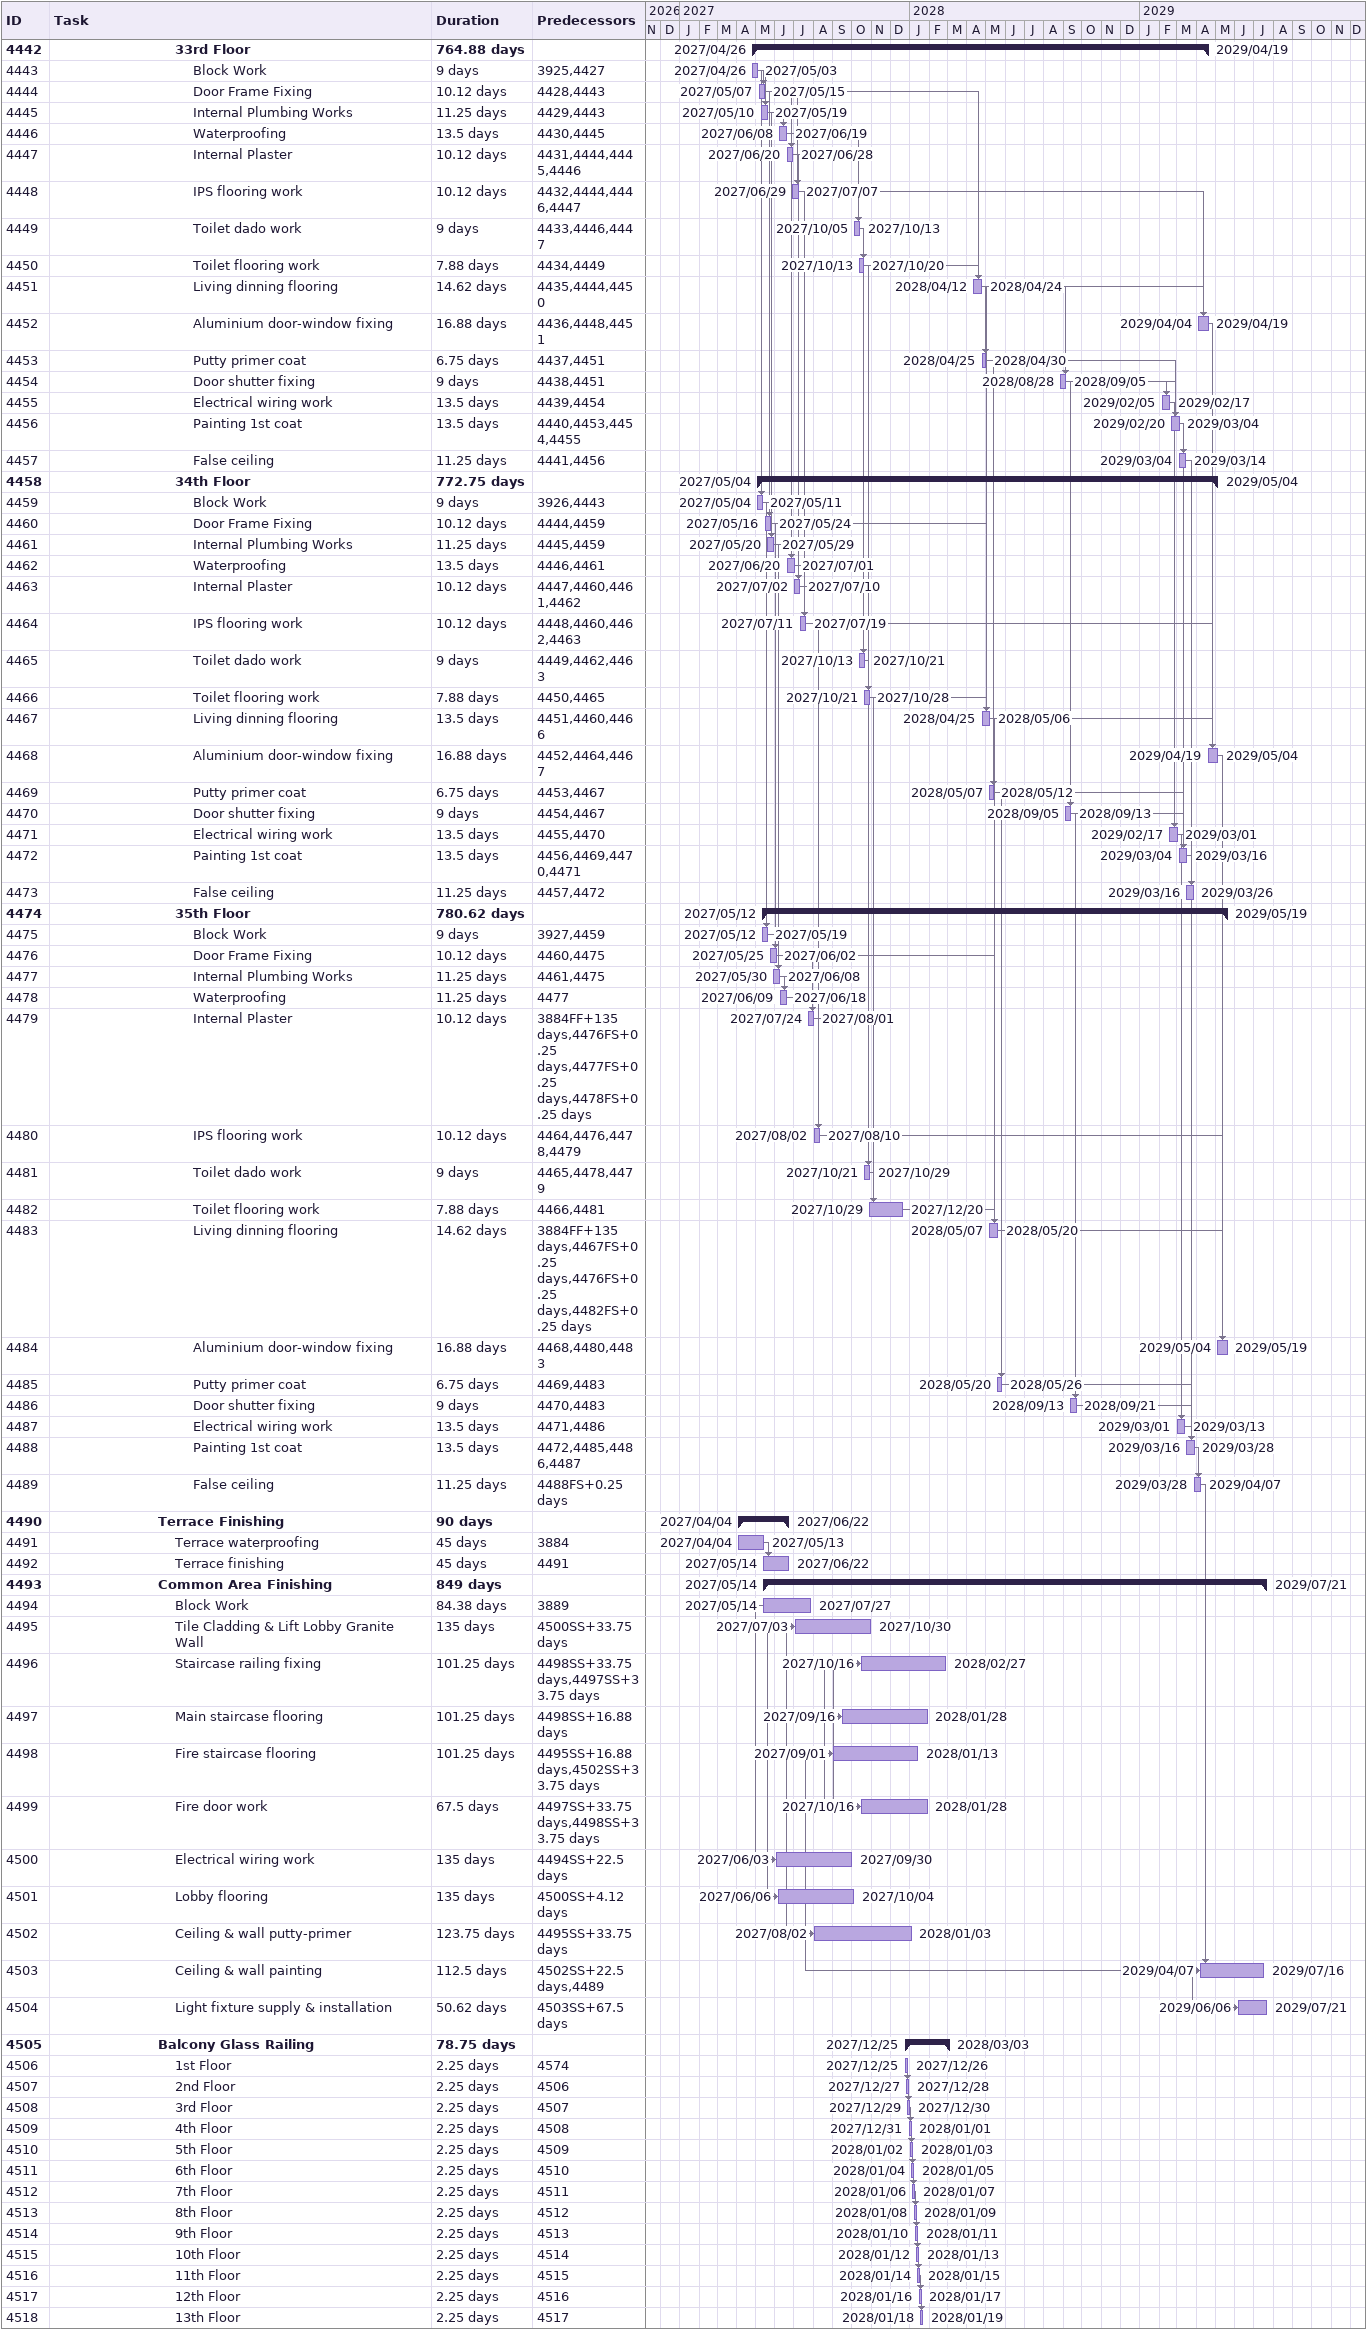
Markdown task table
| ID | Level | Task | Duration | Start | Finish | Predecessors |
|---|---|---|---|---|---|---|
| 4442 | 8 | **33rd Floor** | 764.88d | 2027-04-26 | 2029-04-19 |  |
| 4443 | 9 | Block Work | 9d | 2027-04-26 | 2027-05-03 | 3925, 4427 |
| 4444 | 9 | Door Frame Fixing | 10.12d | 2027-05-07 | 2027-05-15 | 4428, 4443 |
| 4445 | 9 | Internal Plumbing Works | 11.25d | 2027-05-10 | 2027-05-19 | 4429, 4443 |
| 4446 | 9 | Waterproofing | 13.5d | 2027-06-08 | 2027-06-19 | 4430, 4445 |
| 4447 | 9 | Internal Plaster | 10.12d | 2027-06-20 | 2027-06-28 | 4431, 4444, 4445, 4446 |
| 4448 | 9 | IPS flooring work | 10.12d | 2027-06-29 | 2027-07-07 | 4432, 4444, 4446, 4447 |
| 4449 | 9 | Toilet dado work | 9d | 2027-10-05 | 2027-10-13 | 4433, 4446, 4447 |
| 4450 | 9 | Toilet flooring work | 7.88d | 2027-10-13 | 2027-10-20 | 4434, 4449 |
| 4451 | 9 | Living dinning flooring | 14.62d | 2028-04-12 | 2028-04-24 | 4435, 4444, 4450 |
| 4452 | 9 | Aluminium door-window fixing | 16.88d | 2029-04-04 | 2029-04-19 | 4436, 4448, 4451 |
| 4453 | 9 | Putty primer coat | 6.75d | 2028-04-25 | 2028-04-30 | 4437, 4451 |
| 4454 | 9 | Door shutter fixing | 9d | 2028-08-28 | 2028-09-05 | 4438, 4451 |
| 4455 | 9 | Electrical wiring work | 13.5d | 2029-02-05 | 2029-02-17 | 4439, 4454 |
| 4456 | 9 | Painting 1st coat | 13.5d | 2029-02-20 | 2029-03-04 | 4440, 4453, 4454, 4455 |
| 4457 | 9 | False ceiling | 11.25d | 2029-03-04 | 2029-03-14 | 4441, 4456 |
| 4458 | 8 | **34th Floor** | 772.75d | 2027-05-04 | 2029-05-04 |  |
| 4459 | 9 | Block Work | 9d | 2027-05-04 | 2027-05-11 | 3926, 4443 |
| 4460 | 9 | Door Frame Fixing | 10.12d | 2027-05-16 | 2027-05-24 | 4444, 4459 |
| 4461 | 9 | Internal Plumbing Works | 11.25d | 2027-05-20 | 2027-05-29 | 4445, 4459 |
| 4462 | 9 | Waterproofing | 13.5d | 2027-06-20 | 2027-07-01 | 4446, 4461 |
| 4463 | 9 | Internal Plaster | 10.12d | 2027-07-02 | 2027-07-10 | 4447, 4460, 4461, 4462 |
| 4464 | 9 | IPS flooring work | 10.12d | 2027-07-11 | 2027-07-19 | 4448, 4460, 4462, 4463 |
| 4465 | 9 | Toilet dado work | 9d | 2027-10-13 | 2027-10-21 | 4449, 4462, 4463 |
| 4466 | 9 | Toilet flooring work | 7.88d | 2027-10-21 | 2027-10-28 | 4450, 4465 |
| 4467 | 9 | Living dinning flooring | 13.5d | 2028-04-25 | 2028-05-06 | 4451, 4460, 4466 |
| 4468 | 9 | Aluminium door-window fixing | 16.88d | 2029-04-19 | 2029-05-04 | 4452, 4464, 4467 |
| 4469 | 9 | Putty primer coat | 6.75d | 2028-05-07 | 2028-05-12 | 4453, 4467 |
| 4470 | 9 | Door shutter fixing | 9d | 2028-09-05 | 2028-09-13 | 4454, 4467 |
| 4471 | 9 | Electrical wiring work | 13.5d | 2029-02-17 | 2029-03-01 | 4455, 4470 |
| 4472 | 9 | Painting 1st coat | 13.5d | 2029-03-04 | 2029-03-16 | 4456, 4469, 4470, 4471 |
| 4473 | 9 | False ceiling | 11.25d | 2029-03-16 | 2029-03-26 | 4457, 4472 |
| 4474 | 8 | **35th Floor** | 780.62d | 2027-05-12 | 2029-05-19 |  |
| 4475 | 9 | Block Work | 9d | 2027-05-12 | 2027-05-19 | 3927, 4459 |
| 4476 | 9 | Door Frame Fixing | 10.12d | 2027-05-25 | 2027-06-02 | 4460, 4475 |
| 4477 | 9 | Internal Plumbing Works | 11.25d | 2027-05-30 | 2027-06-08 | 4461, 4475 |
| 4478 | 9 | Waterproofing | 11.25d | 2027-06-09 | 2027-06-18 | 4477 |
| 4479 | 9 | Internal Plaster | 10.12d | 2027-07-24 | 2027-08-01 | 3884FF+135d, 4476FS+0.25d, 4477FS+0.25d, 4478FS+0.25d |
| 4480 | 9 | IPS flooring work | 10.12d | 2027-08-02 | 2027-08-10 | 4464, 4476, 4478, 4479 |
| 4481 | 9 | Toilet dado work | 9d | 2027-10-21 | 2027-10-29 | 4465, 4478, 4479 |
| 4482 | 9 | Toilet flooring work | 7.88d | 2027-10-29 | 2027-12-20 | 4466, 4481 |
| 4483 | 9 | Living dinning flooring | 14.62d | 2028-05-07 | 2028-05-20 | 3884FF+135d, 4467FS+0.25d, 4476FS+0.25d, 4482FS+0.25d |
| 4484 | 9 | Aluminium door-window fixing | 16.88d | 2029-05-04 | 2029-05-19 | 4468, 4480, 4483 |
| 4485 | 9 | Putty primer coat | 6.75d | 2028-05-20 | 2028-05-26 | 4469, 4483 |
| 4486 | 9 | Door shutter fixing | 9d | 2028-09-13 | 2028-09-21 | 4470, 4483 |
| 4487 | 9 | Electrical wiring work | 13.5d | 2029-03-01 | 2029-03-13 | 4471, 4486 |
| 4488 | 9 | Painting 1st coat | 13.5d | 2029-03-16 | 2029-03-28 | 4472, 4485, 4486, 4487 |
| 4489 | 9 | False ceiling | 11.25d | 2029-03-28 | 2029-04-07 | 4488FS+0.25d |
| 4490 | 7 | **Terrace Finishing** | 90d | 2027-04-04 | 2027-06-22 |  |
| 4491 | 8 | Terrace waterproofing | 45d | 2027-04-04 | 2027-05-13 | 3884 |
| 4492 | 8 | Terrace finishing | 45d | 2027-05-14 | 2027-06-22 | 4491 |
| 4493 | 7 | **Common Area Finishing** | 849d | 2027-05-14 | 2029-07-21 |  |
| 4494 | 8 | Block Work | 84.38d | 2027-05-14 | 2027-07-27 | 3889 |
| 4495 | 8 | Tile Cladding & Lift Lobby Granite Wall | 135d | 2027-07-03 | 2027-10-30 | 4500SS+33.75d |
| 4496 | 8 | Staircase railing fixing | 101.25d | 2027-10-16 | 2028-02-27 | 4498SS+33.75d, 4497SS+33.75d |
| 4497 | 8 | Main staircase flooring | 101.25d | 2027-09-16 | 2028-01-28 | 4498SS+16.88d |
| 4498 | 8 | Fire staircase flooring | 101.25d | 2027-09-01 | 2028-01-13 | 4495SS+16.88d, 4502SS+33.75d |
| 4499 | 8 | Fire door work | 67.5d | 2027-10-16 | 2028-01-28 | 4497SS+33.75d, 4498SS+33.75d |
| 4500 | 8 | Electrical wiring work | 135d | 2027-06-03 | 2027-09-30 | 4494SS+22.5d |
| 4501 | 8 | Lobby flooring | 135d | 2027-06-06 | 2027-10-04 | 4500SS+4.12d |
| 4502 | 8 | Ceiling & wall putty-primer | 123.75d | 2027-08-02 | 2028-01-03 | 4495SS+33.75d |
| 4503 | 8 | Ceiling & wall painting | 112.5d | 2029-04-07 | 2029-07-16 | 4502SS+22.5d, 4489 |
| 4504 | 8 | Light fixture supply & installation | 50.62d | 2029-06-06 | 2029-07-21 | 4503SS+67.5d |
| 4505 | 7 | **Balcony Glass Railing** | 78.75d | 2027-12-25 | 2028-03-03 |  |
| 4506 | 8 | 1st Floor | 2.25d | 2027-12-25 | 2027-12-26 | 4574 |
| 4507 | 8 | 2nd Floor | 2.25d | 2027-12-27 | 2027-12-28 | 4506 |
| 4508 | 8 | 3rd Floor | 2.25d | 2027-12-29 | 2027-12-30 | 4507 |
| 4509 | 8 | 4th Floor | 2.25d | 2027-12-31 | 2028-01-01 | 4508 |
| 4510 | 8 | 5th Floor | 2.25d | 2028-01-02 | 2028-01-03 | 4509 |
| 4511 | 8 | 6th Floor | 2.25d | 2028-01-04 | 2028-01-05 | 4510 |
| 4512 | 8 | 7th Floor | 2.25d | 2028-01-06 | 2028-01-07 | 4511 |
| 4513 | 8 | 8th Floor | 2.25d | 2028-01-08 | 2028-01-09 | 4512 |
| 4514 | 8 | 9th Floor | 2.25d | 2028-01-10 | 2028-01-11 | 4513 |
| 4515 | 8 | 10th Floor | 2.25d | 2028-01-12 | 2028-01-13 | 4514 |
| 4516 | 8 | 11th Floor | 2.25d | 2028-01-14 | 2028-01-15 | 4515 |
| 4517 | 8 | 12th Floor | 2.25d | 2028-01-16 | 2028-01-17 | 4516 |
| 4518 | 8 | 13th Floor | 2.25d | 2028-01-18 | 2028-01-19 | 4517 |
